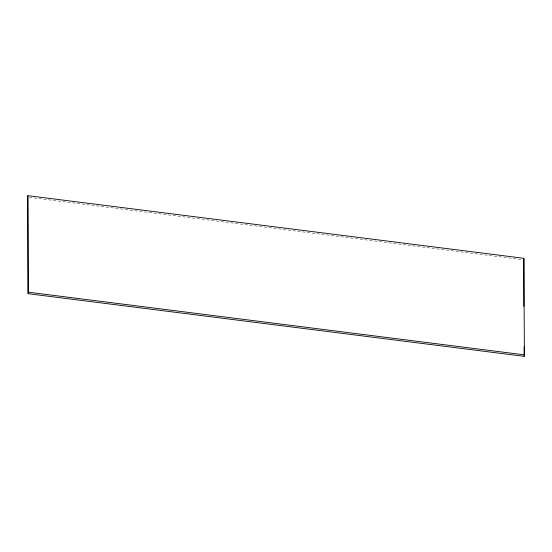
<?xml version="1.0" encoding="UTF-8"?>
<svg xmlns="http://www.w3.org/2000/svg" width="552" height="552" viewBox="0 0 552 552"><rect width="100%" height="100%" fill="white"/><g stroke="black" fill="none" stroke-linecap="round" stroke-linejoin="round"><path stroke-width="0.41" stroke-dasharray="2.76 2.07" d="M29.311 197.368L521.916 259.578"/><path stroke-width="0.83" d="M27.821 195.656L28.145 293.698L524.179 356.344L524.4 354.846L523.855 258.301L27.821 195.656L28.145 293.698M523.855 258.301L523.896 306.346M28.373 292.201L524.4 354.846M524.124 346.863L524.179 356.344"/></g></svg>
